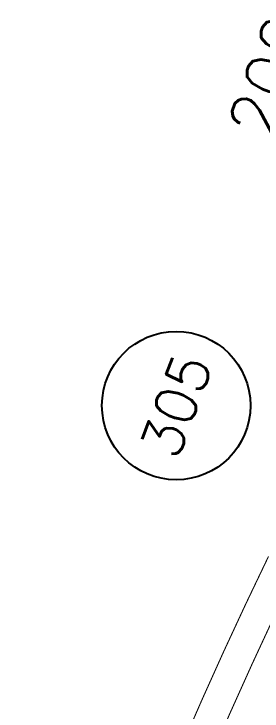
# Model space of a CAD drawing. Header units: metres. Extents: x -4 to 509425, y 7549 to 4732445.
# Drawn here: x 476000.9 to 476019.3, y 4719817.3 to 4719868.9 of the extents above; entities that cross this region are included whole.
import ezdxf
from ezdxf.enums import TextEntityAlignment as Align

# ---------------------------------------------------------------- set-up
doc = ezdxf.new("R2010")
doc.units = ezdxf.units.M
doc.header["$LTSCALE"] = 0.01
doc.header["$MEASUREMENT"] = 0
doc.header["$PDMODE"] = 35
doc.header["$PDSIZE"] = -1.5
doc.linetypes.add('DASHDOT', pattern=[1, 0.5, -0.25, 0, -0.25])
doc.layers.add('Dist. Explosiva (Arbolado)', color=68, linetype='Continuous', lineweight=0)
doc.layers.add('Zona No Edificación', color=250, linetype='Continuous', lineweight=0)
doc.layers.add('NUMERO PARCELAS', color=151, linetype='Continuous')
doc.layers.add('PLANTA', color=6, linetype='Continuous')
doc.styles.add('COTAS', font='ROMANS.SHX', dxfattribs={"height": 3.6})
doc.styles.add('ROMANS', font='romans.shx')
doc.dimstyles.new('1_1000', dxfattribs={"dimtxt": 3.6, "dimasz": 4, "dimexe": 2, "dimexo": 0, "dimgap": 1, "dimtad": 1, "dimzin": 0, "dimtxsty": 'COTAS', "dimcen": 0, "dimaunit": 2, "dimadec": 3, "dimazin": 0, "dimtfac": 1, "dimtmove": 0, "dimatfit": 3, "dimfxl": 1, "dimtolj": 1, "dimtzin": 0, "dimarcsym": 0})

# ---------------------------------------------------------------- blocks, each defined once
blk = doc.blocks.new('*D8')
at = {"layer": 'Defpoints', "color": 0, "linetype": 'Continuous', "transparency": 16777216}
for p in [(476058.198, 4719884.283), (476033.459, 4719880.023), (476049.497, 4719860.846), (476041.134, 4719837.286)]:
    blk.add_point(p, dxfattribs=at)
at = {"layer": 'PLANTA', "color": 0, "linetype": 'Continuous', "lineweight": -2, "transparency": 16777216}
for p, q in [((476058.198, 4719884.283), (476058.895, 4719886.158)), ((476041.134, 4719837.286), (476040.465, 4719835.401))]:
    blk.add_line(p, q, dxfattribs=at)
blk.add_arc((476049.497, 4719860.846), 25, 78.8086, 241.2801, dxfattribs=at)
at = {"layer": 'PLANTA', "color": 0, "linetype": 'Continuous', "transparency": 16777216}
for points in [[(476054.53, 4719886.012), (476054.168, 4719884.729), (476058.198, 4719884.283)], [(476037.756, 4719839.53), (476037.211, 4719838.313), (476041.134, 4719837.286)]]:
    blk.add_solid(points, dxfattribs=at)
at = {"layer": 'PLANTA', "color": 0, "linetype": 'Continuous', "transparency": 16777216, "insert": (476022.802, 4719870.539), "char_height": 3.6, "attachment_point": 5, "rotation": 70.0443, "style": 'COTAS'}
blk.add_mtext('\\A1;200,917g', dxfattribs=at)

msp = doc.modelspace()

# ---------------------------------------------------------------- linework, layer by layer
at = {"layer": 'Dist. Explosiva (Arbolado)', "linetype": 'Continuous', "const_width": 0.08}
msp.add_lwpolyline([(476003.117, 4719780.423), (476004.541, 4719784.892), (476006.002, 4719789.269), (476007.49, 4719793.536), (476009.003, 4719797.699), (476010.54, 4719801.761), (476012.098, 4719805.728), (476013.676, 4719809.602), (476015.272, 4719813.388), (476016.885, 4719817.089), (476018.513, 4719820.708), (476020.155, 4719824.248)], dxfattribs=at)
at = {"layer": 'NUMERO PARCELAS'}
msp.add_circle((476012.905, 4719839.898), 5.5, dxfattribs=at)
at = {"layer": 'Zona No Edificación', "linetype": 'DASHDOT', "const_width": 0.08}
msp.add_lwpolyline([(476000.925, 4719781.121), (476002.354, 4719785.606), (476003.825, 4719790.012), (476005.323, 4719794.308), (476006.847, 4719798.499), (476008.394, 4719802.589), (476009.963, 4719806.582), (476011.551, 4719810.483), (476013.158, 4719814.294), (476014.782, 4719818.02), (476016.421, 4719821.664), (476018.075, 4719825.228), (476019.742, 4719828.716)], dxfattribs=at)

# ---------------------------------------------------------------- texts
at = {"layer": 'NUMERO PARCELAS', "style": 'ROMANS'}
msp.add_text('305', height=3, rotation=69.6314, dxfattribs=at).set_placement((476012.905, 4719839.898), align=Align.MIDDLE_CENTER)

# ---------------------------------------------------------------- dimensions: what is measured, and where the dimension line sits
at = {"layer": 'PLANTA', "linetype": 'Continuous'}
dim = msp.add_angular_dim_3p(base=(476033.4585, 4719880.0233), center=(476049.497, 4719860.846), p1=(476058.1984, 4719884.2828), p2=(476041.1342, 4719837.2862), dimstyle='1_1000', dxfattribs=at)
dim.commit()
dim.dimension.update_dxf_attribs({"geometry": '*D8', "text_midpoint": (476022.8022, 4719870.5387)})

doc.saveas('drawing.dxf')
